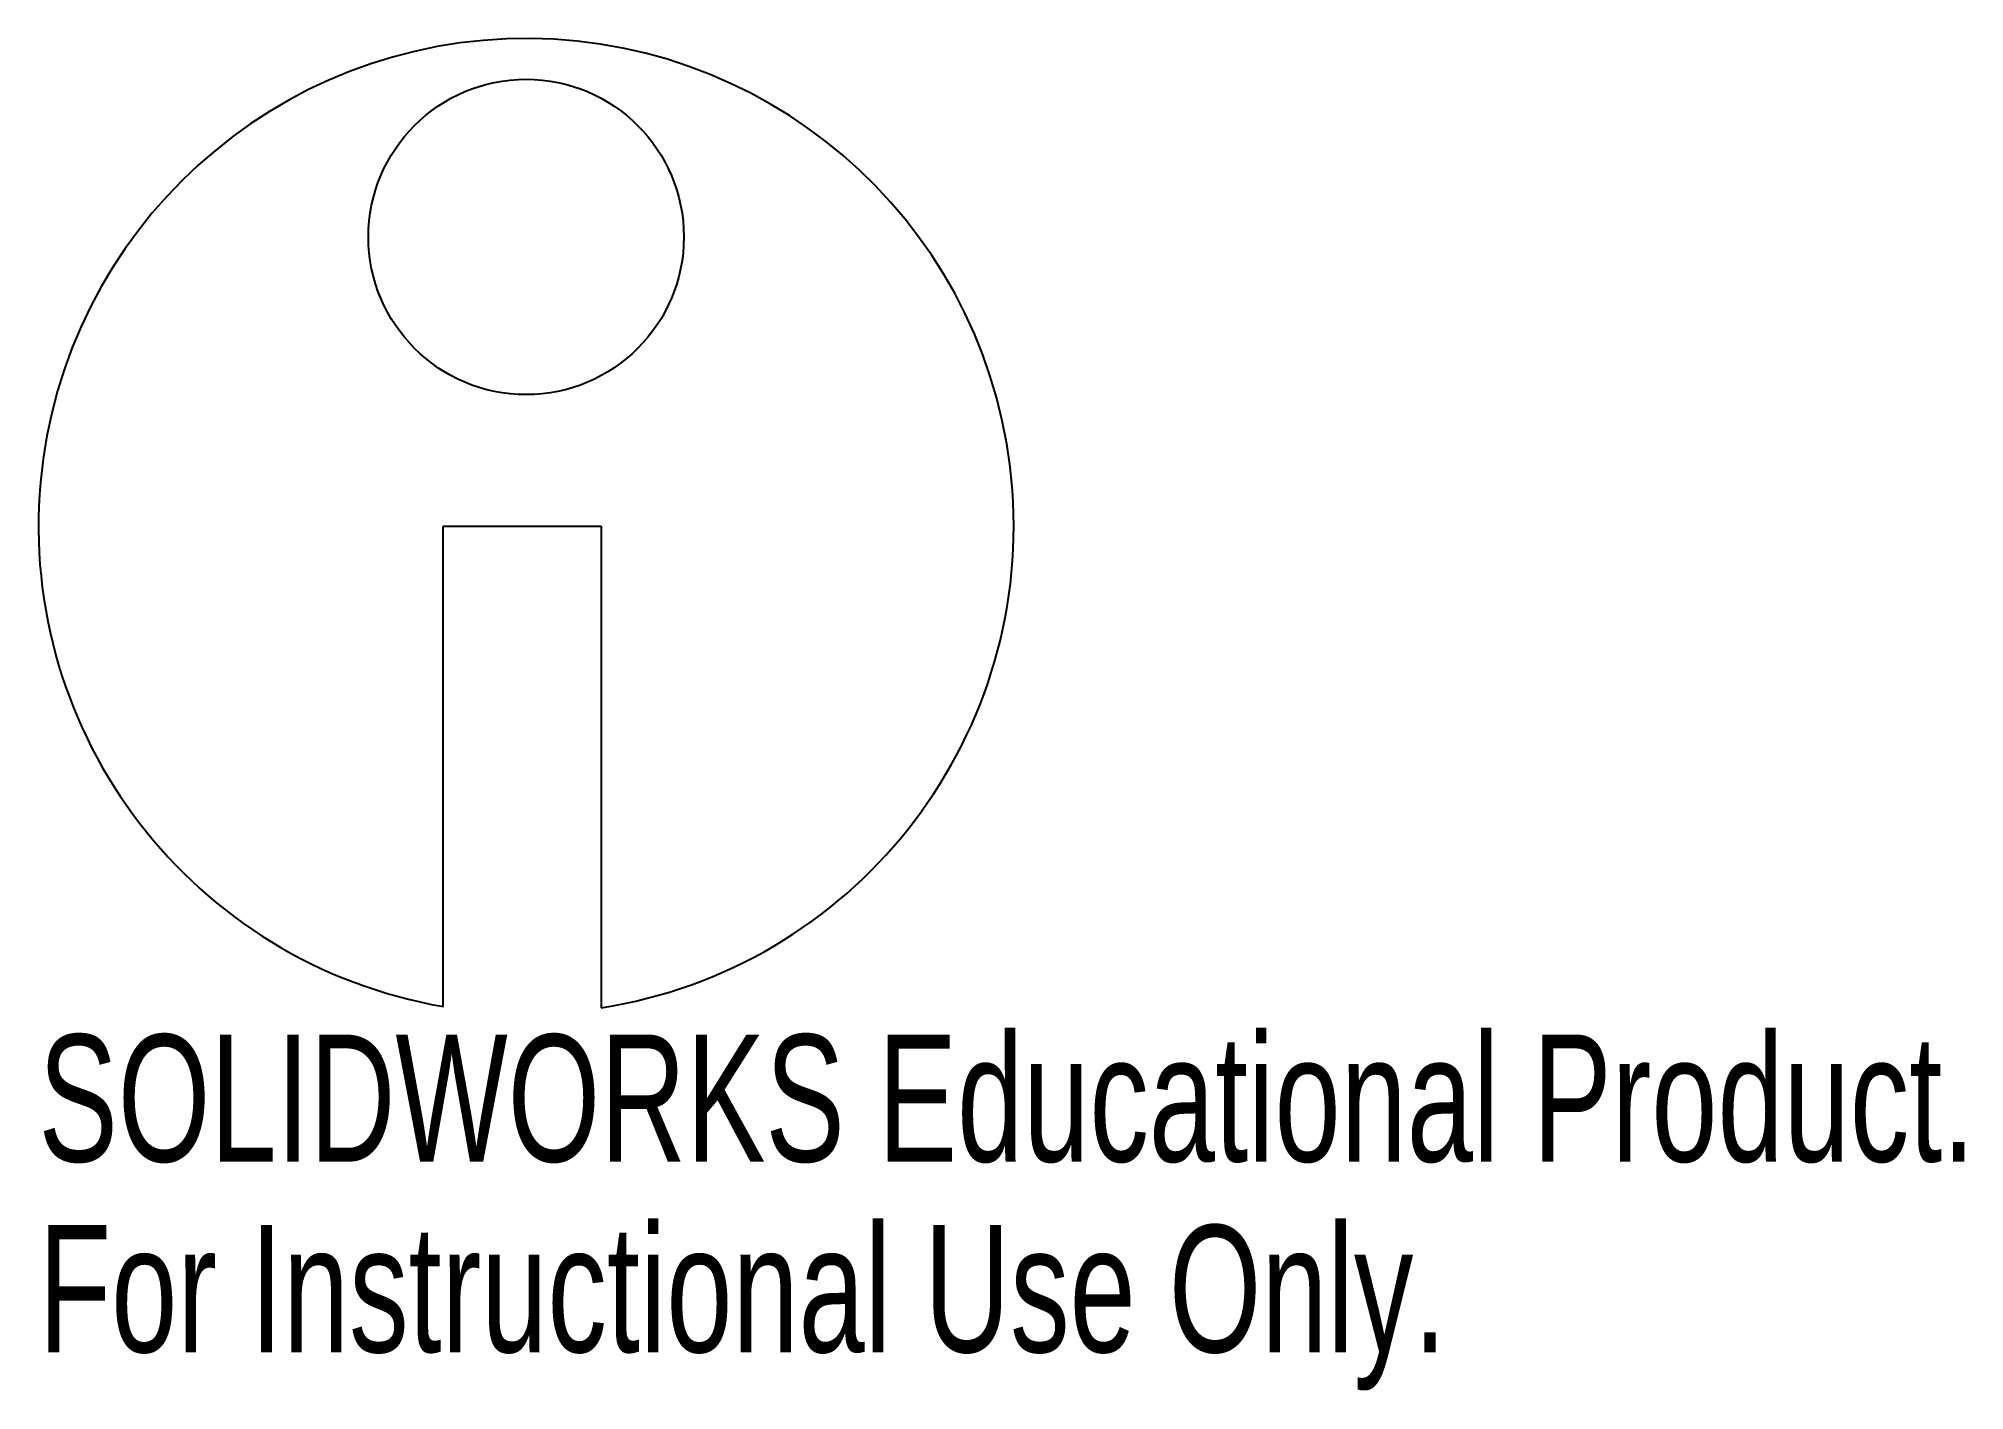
# Paper-space layout '_Back' of a CAD drawing. Header units: millimetres. Extents: x -18.6 to 54.7, y -32.9 to 18.6.
import ezdxf

# ---------------------------------------------------------------- set-up
doc = ezdxf.new("R2010")
doc.units = ezdxf.units.MM
doc.styles.add('SLDTEXTSTYLE0', font='TXT', dxfattribs={"width": 0.7})

psp = doc.layouts.new('_Back')

# ---------------------------------------------------------------- linework, layer by layer
at = {"color": 7, "linetype": 'Continuous', "lineweight": 25}
for p, q in [((-3.15, -18.281), (-3.15, 0)), ((-3.15, 0), (2.85, 0)), ((2.85, 0), (2.85, -18.33))]:
    psp.add_line(p, q, dxfattribs=at)
psp.add_circle((0, 11), 6, dxfattribs=at)
psp.add_arc((0, 0), 18.55, 278.83915, 260.22445, dxfattribs=at)

# ---------------------------------------------------------------- texts
at = {"color": 7, "linetype": 'Continuous', "char_height": 4.83362, "attachment_point": 1, "style": 'SLDTEXTSTYLE0'}
for s, insert in [('SOLIDWORKS Educational Product.', (-18.55, -19.349)), ('For Instructional Use Only.', (-18.55, -26.6))]:
    psp.add_mtext(s, dxfattribs=dict(at, insert=insert))

doc.saveas('drawing.dxf')
